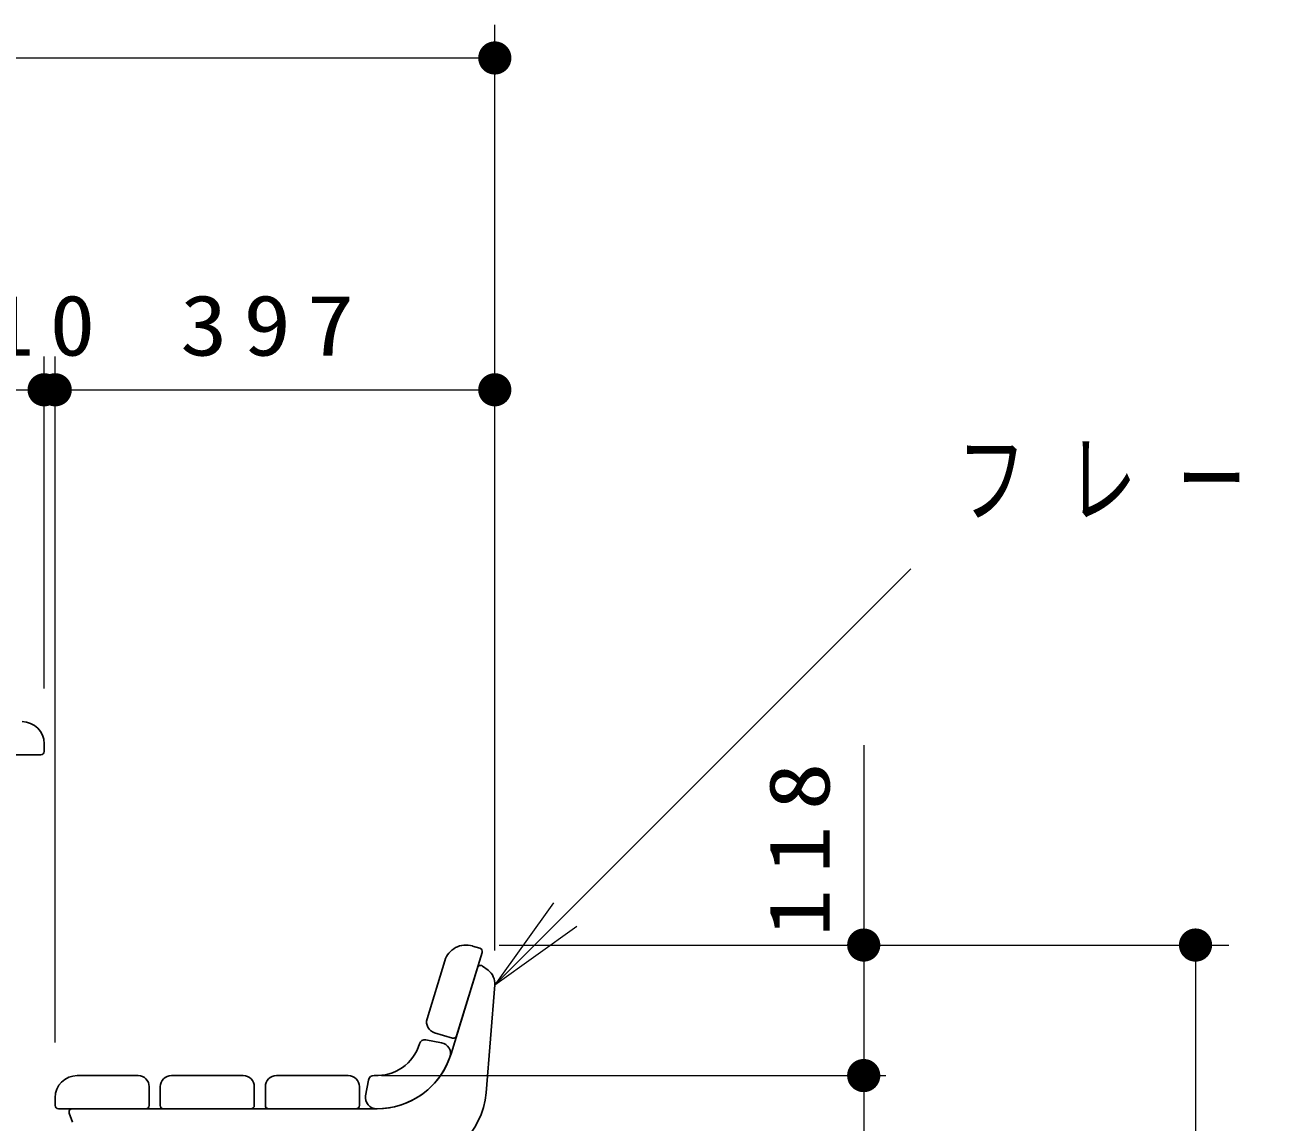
# Model space of a CAD drawing. Units: millimetres on the paper, scale 1:30. Extents: x -365 to 0, y 0 to 257.
# Drawn here: x -108.69 to -71.34, y 104.04 to 137.11 of the extents above; entities that cross this region are included whole.
import ezdxf

# ---------------------------------------------------------------- set-up
doc = ezdxf.new("R2010")
doc.units = ezdxf.units.MM
doc.layers.add('LY_1', color=7, linetype='Continuous', lineweight=25)
doc.styles.add('ＭＳ ゴシック', font='')
doc.styles.get('ＭＳ ゴシック').set_extended_font_data('MS Gothic')

# ---------------------------------------------------------------- blocks, each defined once
blk = doc.blocks.new('filled_dot')
at = {"color": 0, "linetype": 'Continuous', "lineweight": -2, "const_width": 1.25}
blk.add_lwpolyline([(-0.625, 0, 1), (0.625, 0, 1)], format="xyb", close=True, dxfattribs=at)
blk = doc.blocks.new('open_arrow')
at = {"color": 0, "linetype": 'Continuous', "lineweight": -2}
blk.add_lwpolyline([(7.5, 1.25), (0, 0), (7.5, -1.25)], dxfattribs=at)

msp = doc.modelspace()

# ---------------------------------------------------------------- linework, layer by layer
at = {"layer": 'LY_1', "lineweight": 13}
for p, q in [((-94.528, 123.779), (-94.528, 137.113)), ((-151.524, 136.113), (-94.528, 136.113)), ((-108.11, 117.113), (-108.11, 127.113)), ((-107.776, 106.446), (-107.776, 127.113)), ((-94.528, 109.219), (-94.528, 127.113)), ((-137.943, 126.113), (-108.11, 126.113)), ((-108.11, 126.113), (-107.776, 126.113)), ((-107.776, 126.113), (-94.528, 126.113)), ((-94.53, 108.179), (-81.987, 120.722)), ((-83.41, 115.407), (-83.41, 105.446)), ((-94.395, 109.379), (-82.41, 109.379)), ((-86.862, 109.379), (-72.41, 109.379)), ((-73.41, 109.379), (-73.41, 91.446)), ((-97.943, 105.446), (-82.743, 105.446)), ((-83.41, 105.446), (-83.41, 91.446))]:
    msp.add_line(p, q, dxfattribs=at)
at = {"layer": 'LY_1', "color": 40}
for p, q in [((-108.11, 115.212), (-108.11, 115.446)), ((-110.843, 115.112), (-108.21, 115.112)), ((-95.681, 106.639), (-94.911, 109.157)), ((-94.978, 109.282), (-95.201, 109.35)), ((-96.033, 108.908), (-96.569, 107.154)), ((-96.61, 106.52), (-96.136, 106.437)), ((-96.348, 106.738), (-95.806, 106.572)), ((-107.11, 105.446), (-105.276, 105.446)), ((-102.11, 105.446), (-104.276, 105.446)), ((-98.943, 105.446), (-101.11, 105.446)), ((-104.943, 105.112), (-104.943, 104.546)), ((-104.61, 105.112), (-104.61, 104.546)), ((-101.777, 104.546), (-101.777, 105.112)), ((-101.443, 105.112), (-101.443, 104.546)), ((-98.61, 104.546), (-98.61, 105.112)), ((-98.337, 105.311), (-98.421, 104.837)), ((-107.776, 104.546), (-107.776, 104.779)), ((-107.776, 104.776), (-107.776, 104.609)), ((-105.043, 104.446), (-107.676, 104.446)), ((-104.51, 104.446), (-101.877, 104.446)), ((-101.343, 104.446), (-98.71, 104.446))]:
    msp.add_line(p, q, dxfattribs=at)
at = {"layer": 'LY_1', "color": 4}
for p, q in [((-94.897, 108.746), (-94.728, 108.618)), ((-95.053, 108.695), (-95.847, 106.097)), ((-94.53, 108.179), (-94.791, 104.926)), ((-107.354, 104.312), (-107.255, 104.04)), ((-107.26, 104.446), (-98.078, 104.446))]:
    msp.add_line(p, q, dxfattribs=at)
at = {"layer": 'LY_1', "color": 40}
for centre, radius, start, end in [((-108.776, 115.446), 0.667, 0, 90), ((-108.21, 115.212), 0.1, 270, 0), ((-95.396, 108.713), 0.667, 73, 163), ((-95.007, 109.186), 0.1, 343, 73), ((-96.25, 107.057), 0.333, 163, 253), ((-96.639, 106.356), 0.167, 80, 163.6206), ((-95.777, 106.668), 0.1, 253, 343), ((-98.078, 106.779), 1.333, 266.3794, 343.6206), ((-96.194, 106.108), 0.333, 340.4059, 80), ((-98.078, 106.779), 2.333, 269.5941, 340.4059), ((-107.11, 104.779), 0.667, 90, 180), ((-105.276, 105.112), 0.333, 0, 90), ((-104.276, 105.112), 0.333, 90, 180), ((-102.11, 105.112), 0.333, 0, 90), ((-101.11, 105.112), 0.333, 90, 180), ((-98.943, 105.112), 0.333, 0, 90), ((-98.173, 105.282), 0.167, 86.3794, 170), ((-98.092, 104.779), 0.333, 170, 269.5941), ((-107.676, 104.546), 0.1, 180, 270), ((-105.043, 104.546), 0.1, 270, 0), ((-104.51, 104.546), 0.1, 180, 270), ((-101.877, 104.546), 0.1, 270, 0), ((-101.343, 104.546), 0.1, 180, 270), ((-98.71, 104.546), 0.1, 270, 0)]:
    msp.add_arc(centre, radius, start, end, dxfattribs=at)
at = {"layer": 'LY_1', "color": 4}
for centre, radius, start, end in [((-94.957, 108.666), 0.1, 53, 163), ((-95.029, 108.219), 0.5, 355.4139, 53), ((-98.078, 106.779), 2.333, 270, 343), ((-97.117, 105.112), 2.333, 270, 355.4139), ((-107.26, 104.346), 0.1, 90, 200)]:
    msp.add_arc(centre, radius, start, end, dxfattribs=at)

# ---------------------------------------------------------------- block references
at = {"layer": 'LY_1', "lineweight": 13, "xscale": 0.4, "yscale": 0.4}
for name, p, rotation in [('filled_dot', (-94.528, 136.113), 180), ('filled_dot', (-108.11, 126.113), 180), ('filled_dot', (-107.776, 126.113), 180), ('filled_dot', (-94.528, 126.113), 180), ('open_arrow', (-94.53, 108.179), 45), ('filled_dot', (-83.41, 109.379), 270), ('filled_dot', (-73.41, 109.379), 270), ('filled_dot', (-83.41, 105.446), 90), ('filled_dot', (-83.41, 105.446), 270)]:
    msp.add_blockref(name, p, dxfattribs=dict(at, rotation=rotation))
for p in [(-108.11, 126.113), (-107.776, 126.113)]:
    msp.add_blockref('filled_dot', p, dxfattribs=at)

# ---------------------------------------------------------------- texts
at = {"layer": 'LY_1', "style": 'ＭＳ ゴシック'}
for s, insert, char_height, attachment_point in [('\\T1.34;\\W1.1;10', (-107.943, 127.113), 1.833, 8), ('\\T1.33;\\W1.15;397', (-101.152, 127.113), 1.833, 8), ('\\T1.58;\\W0.7;フレーム：ＰＬ-6', (-80.605, 123.372), 2.199, 4)]:
    msp.add_mtext(s, dxfattribs=dict(at, insert=insert, char_height=char_height, attachment_point=attachment_point))
at = {"layer": 'LY_1', "insert": (-84.41, 112.49), "char_height": 1.833, "attachment_point": 8, "rotation": 90, "style": 'ＭＳ ゴシック'}
msp.add_mtext('\\T1.33;\\W1.15;118', dxfattribs=at)

doc.saveas('drawing.dxf')
